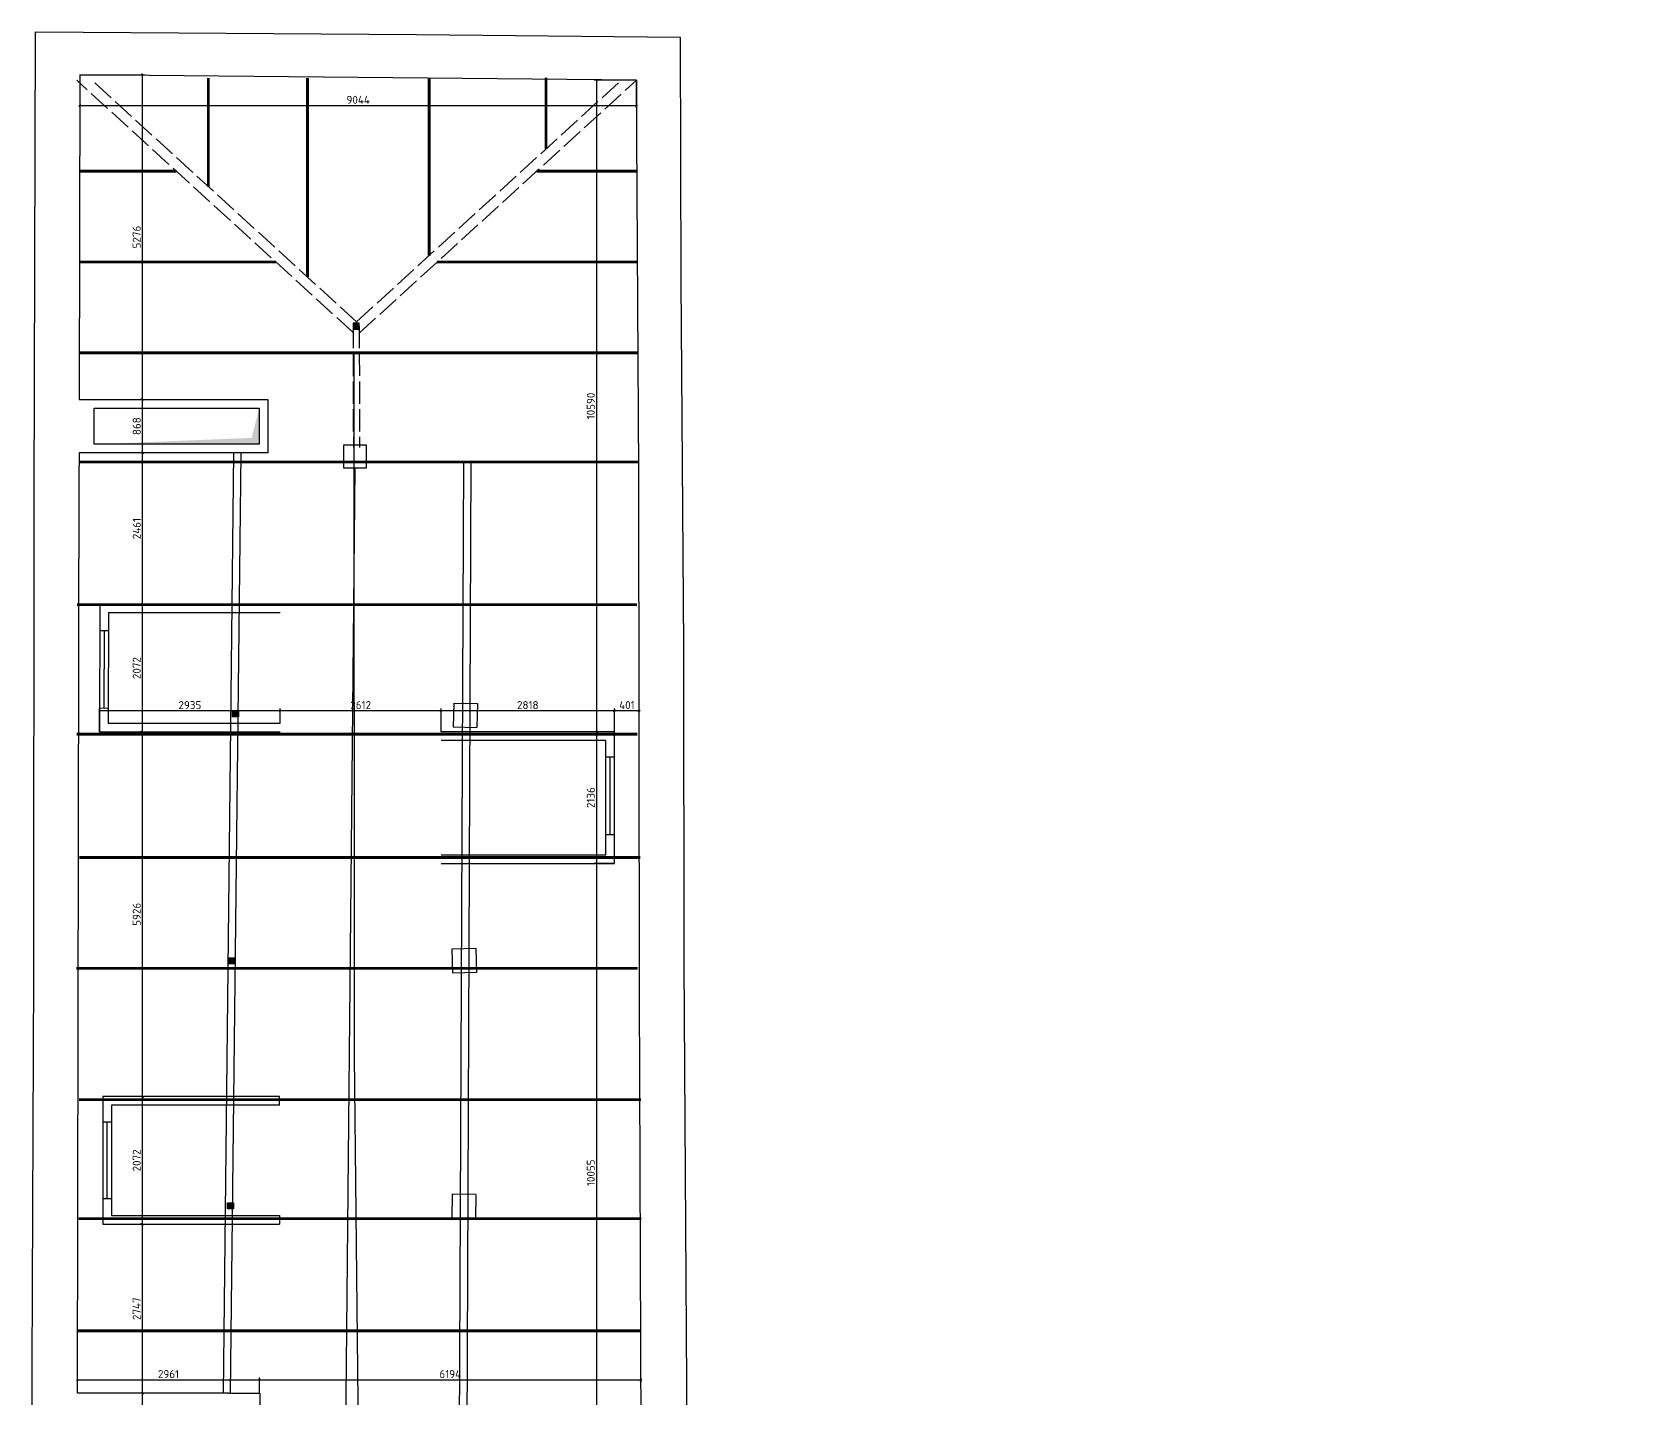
# Model space of a CAD drawing. Header units: millimetres. Extents: x 906648 to 969556, y 1626964 to 1670974.
# Drawn here: x 906648 to 932626, y 1648736 to 1670930 of the extents above; entities that cross this region are included whole.
import ezdxf

# ---------------------------------------------------------------- set-up
doc = ezdxf.new("R2010")
doc.units = ezdxf.units.MM
doc.linetypes.add('ACAD_ISO02W100', pattern=[15, 12, -3])
for name, color, linetype in [('Балки', 140, 'ACAD_ISO02W100'), ('Конек', 1, 'Continuous'), ('Контур', 7, 'Continuous'), ('Кровля', 98, 'Continuous'), ('Металл', 3, 'Continuous'), ('Рама', 121, 'Continuous'), ('Средний прогон', 76, 'Continuous'), ('Стропила', 124, 'Continuous'), ('Штриховка', 252, 'Continuous')]:
    doc.layers.add(name, color=color, linetype=linetype)
doc.layers.add('Размеры', color=224, linetype='Continuous', lineweight=15)
doc.styles.add('ISOCPEUR', font='isocpeur.ttf')
doc.dimstyles.new('GENPLAN 1000', dxfattribs={"dimscale": 10, "dimtxt": 13, "dimasz": 3, "dimexe": 4, "dimexo": 0, "dimgap": 3, "dimtad": 1, "dimdec": 0, "dimzin": 0, "dimtxsty": 'ISOCPEUR', "dimblk1": 'OBLIQUE', "dimblk2": 'OBLIQUE', "dimsah": 1, "dimcen": -1, "dimaunit": 1, "dimadec": 3, "dimazin": 0, "dimtfac": 0.75, "dimtdec": 0, "dimtix": 1, "dimtmove": 1, "dimatfit": 3, "dimfxl": 0, "dimtvp": 0.6, "dimarcsym": 0})

# ---------------------------------------------------------------- blocks, each defined once
blk = doc.blocks.new('_Oblique')
at = {"color": 0, "linetype": 'ByBlock', "lineweight": -2}
blk.add_line((-0.5, -0.5), (0.5, 0.5), dxfattribs=at)
blk = doc.blocks.new('*D132')
at = {"layer": 'Defpoints', "color": 0, "ltscale": 0.03}
for p in [(916470, 1670149), (915822, 1659559), (916112, 1659559)]:
    blk.add_point(p, dxfattribs=at)
at = {"layer": 'Размеры', "color": 0, "lineweight": -2, "ltscale": 0.03}
for p, q in [((916470, 1670149), (915782, 1670149)), ((915822, 1670149), (915822, 1659559)), ((916112, 1659559), (915782, 1659559))]:
    blk.add_line(p, q, dxfattribs=at)
at = {"layer": 'Размеры', "color": 0, "lineweight": -2, "ltscale": 0.03, "xscale": 30, "yscale": 30, "zscale": 30}
for p, rotation in [((915822, 1670149), 90), ((915822, 1659559), 270)]:
    blk.add_blockref('_Oblique', p, dxfattribs=dict(at, rotation=rotation))
at = {"layer": 'Размеры', "color": 0, "ltscale": 0.03, "insert": (915727, 1664854), "char_height": 130, "attachment_point": 5, "rotation": 90, "style": 'ISOCPEUR'}
blk.add_mtext('10590', dxfattribs=at)
blk = doc.blocks.new('*D133')
at = {"layer": 'Defpoints', "color": 0, "ltscale": 0.03}
for p in [(916112, 1659559), (915822, 1657423), (916112, 1657423)]:
    blk.add_point(p, dxfattribs=at)
at = {"layer": 'Размеры', "color": 0, "lineweight": -2, "ltscale": 0.03}
for p, q in [((916112, 1659559), (915782, 1659559)), ((915822, 1659559), (915822, 1657423)), ((916112, 1657423), (915782, 1657423))]:
    blk.add_line(p, q, dxfattribs=at)
at = {"layer": 'Размеры', "color": 0, "lineweight": -2, "ltscale": 0.03, "xscale": 30, "yscale": 30, "zscale": 30}
for p, rotation in [((915822, 1659559), 90), ((915822, 1657423), 270)]:
    blk.add_blockref('_Oblique', p, dxfattribs=dict(at, rotation=rotation))
at = {"layer": 'Размеры', "color": 0, "ltscale": 0.03, "insert": (915727, 1658491), "char_height": 130, "attachment_point": 5, "rotation": 90, "style": 'ISOCPEUR'}
blk.add_mtext('2136', dxfattribs=at)
blk = doc.blocks.new('*D134')
at = {"layer": 'Defpoints', "color": 0, "ltscale": 0.03}
for p in [(916112, 1657423), (915822, 1647368), (916564, 1647368)]:
    blk.add_point(p, dxfattribs=at)
at = {"layer": 'Размеры', "color": 0, "lineweight": -2, "ltscale": 0.03}
for p, q in [((916112, 1657423), (915782, 1657423)), ((915822, 1657423), (915822, 1647368)), ((916564, 1647368), (915782, 1647368))]:
    blk.add_line(p, q, dxfattribs=at)
at = {"layer": 'Размеры', "color": 0, "lineweight": -2, "ltscale": 0.03, "xscale": 30, "yscale": 30, "zscale": 30}
for p, rotation in [((915822, 1657423), 90), ((915822, 1647368), 270)]:
    blk.add_blockref('_Oblique', p, dxfattribs=dict(at, rotation=rotation))
at = {"layer": 'Размеры', "color": 0, "ltscale": 0.03, "insert": (915727, 1652396), "char_height": 130, "attachment_point": 5, "rotation": 90, "style": 'ISOCPEUR'}
blk.add_mtext('10055', dxfattribs=at)
blk = doc.blocks.new('*D143')
at = {"layer": 'Defpoints', "color": 0, "ltscale": 0.03}
for p in [(908445, 1648814), (908445, 1648814), (908445, 1648029)]:
    blk.add_point(p, dxfattribs=at)
at = {"layer": 'Размеры', "color": 0, "lineweight": -2, "ltscale": 0.03}
for p, q in [((908445, 1648814), (908405, 1648814)), ((908445, 1648029), (908445, 1648814)), ((908445, 1648029), (908485, 1648029))]:
    blk.add_line(p, q, dxfattribs=at)
at = {"layer": 'Размеры', "color": 0, "lineweight": -2, "ltscale": 0.03, "xscale": 30, "yscale": 30, "zscale": 30}
for p, rotation in [((908445, 1648814), 90), ((908445, 1648029), 270)]:
    blk.add_blockref('_Oblique', p, dxfattribs=dict(at, rotation=rotation))
at = {"layer": 'Размеры', "color": 0, "ltscale": 0.03, "insert": (908350, 1648421), "char_height": 130, "attachment_point": 5, "rotation": 90, "style": 'ISOCPEUR'}
blk.add_mtext('785', dxfattribs=at)
blk = doc.blocks.new('*D144')
at = {"layer": 'Defpoints', "color": 0, "ltscale": 0.03}
for p in [(908445, 1651561), (908445, 1651561), (908445, 1648814)]:
    blk.add_point(p, dxfattribs=at)
at = {"layer": 'Размеры', "color": 0, "lineweight": -2, "ltscale": 0.03}
for p, q in [((908445, 1651561), (908405, 1651561)), ((908445, 1648814), (908445, 1651561)), ((908445, 1648814), (908405, 1648814))]:
    blk.add_line(p, q, dxfattribs=at)
at = {"layer": 'Размеры', "color": 0, "lineweight": -2, "ltscale": 0.03, "xscale": 30, "yscale": 30, "zscale": 30}
for p, rotation in [((908445, 1651561), 90), ((908445, 1648814), 270)]:
    blk.add_blockref('_Oblique', p, dxfattribs=dict(at, rotation=rotation))
at = {"layer": 'Размеры', "color": 0, "ltscale": 0.03, "insert": (908350, 1650187), "char_height": 130, "attachment_point": 5, "rotation": 90, "style": 'ISOCPEUR'}
blk.add_mtext('2747', dxfattribs=at)
blk = doc.blocks.new('*D145')
at = {"layer": 'Defpoints', "color": 0, "ltscale": 0.03}
for p in [(908445, 1653633), (908445, 1653633), (908445, 1651561)]:
    blk.add_point(p, dxfattribs=at)
at = {"layer": 'Размеры', "color": 0, "lineweight": -2, "ltscale": 0.03}
for p, q in [((908445, 1653633), (908405, 1653633)), ((908445, 1651561), (908445, 1653633)), ((908445, 1651561), (908405, 1651561))]:
    blk.add_line(p, q, dxfattribs=at)
at = {"layer": 'Размеры', "color": 0, "lineweight": -2, "ltscale": 0.03, "xscale": 30, "yscale": 30, "zscale": 30}
for p, rotation in [((908445, 1653633), 90), ((908445, 1651561), 270)]:
    blk.add_blockref('_Oblique', p, dxfattribs=dict(at, rotation=rotation))
at = {"layer": 'Размеры', "color": 0, "ltscale": 0.03, "insert": (908350, 1652597), "char_height": 130, "attachment_point": 5, "rotation": 90, "style": 'ISOCPEUR'}
blk.add_mtext('2072', dxfattribs=at)
blk = doc.blocks.new('*D146')
at = {"layer": 'Defpoints', "color": 0, "ltscale": 0.03}
for p in [(908445, 1659559), (908445, 1659559), (908445, 1653633)]:
    blk.add_point(p, dxfattribs=at)
at = {"layer": 'Размеры', "color": 0, "lineweight": -2, "ltscale": 0.03}
for p, q in [((908445, 1659559), (908405, 1659559)), ((908445, 1653633), (908445, 1659559)), ((908445, 1653633), (908405, 1653633))]:
    blk.add_line(p, q, dxfattribs=at)
at = {"layer": 'Размеры', "color": 0, "lineweight": -2, "ltscale": 0.03, "xscale": 30, "yscale": 30, "zscale": 30}
for p, rotation in [((908445, 1659559), 90), ((908445, 1653633), 270)]:
    blk.add_blockref('_Oblique', p, dxfattribs=dict(at, rotation=rotation))
at = {"layer": 'Размеры', "color": 0, "ltscale": 0.03, "insert": (908350, 1656596), "char_height": 130, "attachment_point": 5, "rotation": 90, "style": 'ISOCPEUR'}
blk.add_mtext('5926', dxfattribs=at)
blk = doc.blocks.new('*D147')
at = {"layer": 'Defpoints', "color": 0, "ltscale": 0.03}
for p in [(908445, 1661631), (908445, 1661631), (908445, 1659559)]:
    blk.add_point(p, dxfattribs=at)
at = {"layer": 'Размеры', "color": 0, "lineweight": -2, "ltscale": 0.03}
for p, q in [((908445, 1661631), (908405, 1661631)), ((908445, 1659559), (908445, 1661631)), ((908445, 1659559), (908405, 1659559))]:
    blk.add_line(p, q, dxfattribs=at)
at = {"layer": 'Размеры', "color": 0, "lineweight": -2, "ltscale": 0.03, "xscale": 30, "yscale": 30, "zscale": 30}
for p, rotation in [((908445, 1661631), 90), ((908445, 1659559), 270)]:
    blk.add_blockref('_Oblique', p, dxfattribs=dict(at, rotation=rotation))
at = {"layer": 'Размеры', "color": 0, "ltscale": 0.03, "insert": (908350, 1660595), "char_height": 130, "attachment_point": 5, "rotation": 90, "style": 'ISOCPEUR'}
blk.add_mtext('2072', dxfattribs=at)
blk = doc.blocks.new('*D148')
at = {"layer": 'Defpoints', "color": 0, "ltscale": 0.03}
for p in [(908445, 1664092), (908445, 1664092), (908445, 1661631)]:
    blk.add_point(p, dxfattribs=at)
at = {"layer": 'Размеры', "color": 0, "lineweight": -2, "ltscale": 0.03}
for p, q in [((908445, 1664092), (908405, 1664092)), ((908445, 1661631), (908445, 1664092)), ((908445, 1661631), (908405, 1661631))]:
    blk.add_line(p, q, dxfattribs=at)
at = {"layer": 'Размеры', "color": 0, "lineweight": -2, "ltscale": 0.03, "xscale": 30, "yscale": 30, "zscale": 30}
for p, rotation in [((908445, 1664092), 90), ((908445, 1661631), 270)]:
    blk.add_blockref('_Oblique', p, dxfattribs=dict(at, rotation=rotation))
at = {"layer": 'Размеры', "color": 0, "ltscale": 0.03, "insert": (908350, 1662862), "char_height": 130, "attachment_point": 5, "rotation": 90, "style": 'ISOCPEUR'}
blk.add_mtext('2461', dxfattribs=at)
blk = doc.blocks.new('*D149')
at = {"layer": 'Defpoints', "color": 0, "ltscale": 0.03}
for p in [(908445, 1664960), (908445, 1664960), (908445, 1664092)]:
    blk.add_point(p, dxfattribs=at)
at = {"layer": 'Размеры', "color": 0, "lineweight": -2, "ltscale": 0.03}
for p, q in [((908445, 1664960), (908405, 1664960)), ((908445, 1664092), (908445, 1664960)), ((908445, 1664092), (908405, 1664092))]:
    blk.add_line(p, q, dxfattribs=at)
at = {"layer": 'Размеры', "color": 0, "lineweight": -2, "ltscale": 0.03, "xscale": 30, "yscale": 30, "zscale": 30}
for p, rotation in [((908445, 1664960), 90), ((908445, 1664092), 270)]:
    blk.add_blockref('_Oblique', p, dxfattribs=dict(at, rotation=rotation))
at = {"layer": 'Размеры', "color": 0, "ltscale": 0.03, "insert": (908350, 1664526), "char_height": 130, "attachment_point": 5, "rotation": 90, "style": 'ISOCPEUR'}
blk.add_mtext('868', dxfattribs=at)
blk = doc.blocks.new('*D150')
at = {"layer": 'Defpoints', "color": 0, "ltscale": 0.03}
for p in [(907426, 1670236), (908445, 1670236), (908445, 1664960)]:
    blk.add_point(p, dxfattribs=at)
at = {"layer": 'Размеры', "color": 0, "lineweight": -2, "ltscale": 0.03}
for p, q in [((907426, 1670236), (908485, 1670236)), ((908445, 1664960), (908445, 1670236)), ((908445, 1664960), (908405, 1664960))]:
    blk.add_line(p, q, dxfattribs=at)
at = {"layer": 'Размеры', "color": 0, "lineweight": -2, "ltscale": 0.03, "xscale": 30, "yscale": 30, "zscale": 30}
for p, rotation in [((908445, 1670236), 90), ((908445, 1664960), 270)]:
    blk.add_blockref('_Oblique', p, dxfattribs=dict(at, rotation=rotation))
at = {"layer": 'Размеры', "color": 0, "ltscale": 0.03, "insert": (908350, 1667598), "char_height": 130, "attachment_point": 5, "rotation": 90, "style": 'ISOCPEUR'}
blk.add_mtext('5276', dxfattribs=at)
blk = doc.blocks.new('*D151')
at = {"layer": 'Defpoints', "color": 0, "ltscale": 0.03}
for p in [(907426, 1670236), (916470, 1670149), (907426, 1669733)]:
    blk.add_point(p, dxfattribs=at)
at = {"layer": 'Размеры', "color": 0, "lineweight": -2, "ltscale": 0.03}
for p, q in [((907426, 1670236), (907426, 1669693)), ((916470, 1670149), (916470, 1669693)), ((916470, 1669733), (907426, 1669733))]:
    blk.add_line(p, q, dxfattribs=at)
at = {"layer": 'Размеры', "color": 0, "lineweight": -2, "ltscale": 0.03, "xscale": 30, "yscale": 30, "zscale": 30, "rotation": 180}
blk.add_blockref('_Oblique', (907426, 1669733), dxfattribs=at)
at = {"layer": 'Размеры', "color": 0, "lineweight": -2, "ltscale": 0.03, "xscale": 30, "yscale": 30, "zscale": 30}
blk.add_blockref('_Oblique', (916470, 1669733), dxfattribs=at)
at = {"layer": 'Размеры', "color": 0, "ltscale": 0.03, "insert": (911948, 1669828), "char_height": 130, "attachment_point": 5, "style": 'ISOCPEUR'}
blk.add_mtext('9044', dxfattribs=at)
blk = doc.blocks.new('*D152')
at = {"layer": 'Defpoints', "color": 0, "ltscale": 0.03}
for p in [(916112, 1659899), (916112, 1659557), (916513, 1659557)]:
    blk.add_point(p, dxfattribs=at)
at = {"layer": 'Размеры', "color": 0, "lineweight": -2, "ltscale": 0.03}
for p, q in [((916112, 1659557), (916112, 1659939)), ((916513, 1659557), (916513, 1659939)), ((916513, 1659899), (916112, 1659899))]:
    blk.add_line(p, q, dxfattribs=at)
at = {"layer": 'Размеры', "color": 0, "lineweight": -2, "ltscale": 0.03, "xscale": 30, "yscale": 30, "zscale": 30, "rotation": 180}
blk.add_blockref('_Oblique', (916112, 1659899), dxfattribs=at)
at = {"layer": 'Размеры', "color": 0, "lineweight": -2, "ltscale": 0.03, "xscale": 30, "yscale": 30, "zscale": 30}
blk.add_blockref('_Oblique', (916513, 1659899), dxfattribs=at)
at = {"layer": 'Размеры', "color": 0, "ltscale": 0.03, "insert": (916313, 1659994), "char_height": 130, "attachment_point": 5, "style": 'ISOCPEUR'}
blk.add_mtext('401', dxfattribs=at)
blk = doc.blocks.new('*D153')
at = {"layer": 'Defpoints', "color": 0, "ltscale": 0.03}
for p in [(913294, 1659899), (913294, 1659559), (916112, 1659557)]:
    blk.add_point(p, dxfattribs=at)
at = {"layer": 'Размеры', "color": 0, "lineweight": -2, "ltscale": 0.03}
for p, q in [((913294, 1659559), (913294, 1659939)), ((916112, 1659557), (916112, 1659939)), ((916112, 1659899), (913294, 1659899))]:
    blk.add_line(p, q, dxfattribs=at)
at = {"layer": 'Размеры', "color": 0, "lineweight": -2, "ltscale": 0.03, "xscale": 30, "yscale": 30, "zscale": 30, "rotation": 180}
blk.add_blockref('_Oblique', (913294, 1659899), dxfattribs=at)
at = {"layer": 'Размеры', "color": 0, "lineweight": -2, "ltscale": 0.03, "xscale": 30, "yscale": 30, "zscale": 30}
blk.add_blockref('_Oblique', (916112, 1659899), dxfattribs=at)
at = {"layer": 'Размеры', "color": 0, "ltscale": 0.03, "insert": (914703, 1659994), "char_height": 130, "attachment_point": 5, "style": 'ISOCPEUR'}
blk.add_mtext('2818', dxfattribs=at)
blk = doc.blocks.new('*D154')
at = {"layer": 'Defpoints', "color": 0, "ltscale": 0.03}
for p in [(910682, 1659899), (910682, 1659699), (913294, 1659559)]:
    blk.add_point(p, dxfattribs=at)
at = {"layer": 'Размеры', "color": 0, "lineweight": -2, "ltscale": 0.03}
for p, q in [((910682, 1659699), (910682, 1659939)), ((913294, 1659559), (913294, 1659939)), ((913294, 1659899), (910682, 1659899))]:
    blk.add_line(p, q, dxfattribs=at)
at = {"layer": 'Размеры', "color": 0, "lineweight": -2, "ltscale": 0.03, "xscale": 30, "yscale": 30, "zscale": 30, "rotation": 180}
blk.add_blockref('_Oblique', (910682, 1659899), dxfattribs=at)
at = {"layer": 'Размеры', "color": 0, "lineweight": -2, "ltscale": 0.03, "xscale": 30, "yscale": 30, "zscale": 30}
blk.add_blockref('_Oblique', (913294, 1659899), dxfattribs=at)
at = {"layer": 'Размеры', "color": 0, "ltscale": 0.03, "insert": (911988, 1659994), "char_height": 130, "attachment_point": 5, "style": 'ISOCPEUR'}
blk.add_mtext('2612', dxfattribs=at)
blk = doc.blocks.new('*D155')
at = {"layer": 'Defpoints', "color": 0, "ltscale": 0.03}
for p in [(907747, 1659899), (910682, 1659699), (907747, 1659559)]:
    blk.add_point(p, dxfattribs=at)
at = {"layer": 'Размеры', "color": 0, "lineweight": -2, "ltscale": 0.03}
for p, q in [((907747, 1659559), (907747, 1659939)), ((910682, 1659699), (910682, 1659939)), ((910682, 1659899), (907747, 1659899))]:
    blk.add_line(p, q, dxfattribs=at)
at = {"layer": 'Размеры', "color": 0, "lineweight": -2, "ltscale": 0.03, "xscale": 30, "yscale": 30, "zscale": 30, "rotation": 180}
blk.add_blockref('_Oblique', (907747, 1659899), dxfattribs=at)
at = {"layer": 'Размеры', "color": 0, "lineweight": -2, "ltscale": 0.03, "xscale": 30, "yscale": 30, "zscale": 30}
blk.add_blockref('_Oblique', (910682, 1659899), dxfattribs=at)
at = {"layer": 'Размеры', "color": 0, "ltscale": 0.03, "insert": (909214, 1659994), "char_height": 130, "attachment_point": 5, "style": 'ISOCPEUR'}
blk.add_mtext('2935', dxfattribs=at)
blk = doc.blocks.new('*D156')
at = {"layer": 'Defpoints', "color": 0, "ltscale": 0.03}
for p in [(910347, 1649030), (907386, 1648814), (910347, 1648814)]:
    blk.add_point(p, dxfattribs=at)
at = {"layer": 'Размеры', "color": 0, "lineweight": -2, "ltscale": 0.03}
for p, q in [((907386, 1648814), (907386, 1649070)), ((907386, 1649030), (910347, 1649030)), ((910347, 1648814), (910347, 1649070))]:
    blk.add_line(p, q, dxfattribs=at)
at = {"layer": 'Размеры', "color": 0, "lineweight": -2, "ltscale": 0.03, "xscale": 30, "yscale": 30, "zscale": 30, "rotation": 180}
blk.add_blockref('_Oblique', (907386, 1649030), dxfattribs=at)
at = {"layer": 'Размеры', "color": 0, "lineweight": -2, "ltscale": 0.03, "xscale": 30, "yscale": 30, "zscale": 30}
blk.add_blockref('_Oblique', (910347, 1649030), dxfattribs=at)
at = {"layer": 'Размеры', "color": 0, "ltscale": 0.03, "insert": (908867, 1649125), "char_height": 130, "attachment_point": 5, "style": 'ISOCPEUR'}
blk.add_mtext('2961', dxfattribs=at)
blk = doc.blocks.new('*D157')
at = {"layer": 'Defpoints', "color": 0, "ltscale": 0.03}
for p in [(916541, 1649054), (916541, 1649030), (910347, 1648814)]:
    blk.add_point(p, dxfattribs=at)
at = {"layer": 'Размеры', "color": 0, "lineweight": -2, "ltscale": 0.03}
for p, q in [((910347, 1648814), (910347, 1649070)), ((910347, 1649030), (916541, 1649030)), ((916541, 1649054), (916541, 1648990))]:
    blk.add_line(p, q, dxfattribs=at)
at = {"layer": 'Размеры', "color": 0, "lineweight": -2, "ltscale": 0.03, "xscale": 30, "yscale": 30, "zscale": 30, "rotation": 180}
blk.add_blockref('_Oblique', (910347, 1649030), dxfattribs=at)
at = {"layer": 'Размеры', "color": 0, "lineweight": -2, "ltscale": 0.03, "xscale": 30, "yscale": 30, "zscale": 30}
blk.add_blockref('_Oblique', (916541, 1649030), dxfattribs=at)
at = {"layer": 'Размеры', "color": 0, "ltscale": 0.03, "insert": (913444, 1649125), "char_height": 130, "attachment_point": 5, "style": 'ISOCPEUR'}
blk.add_mtext('6194', dxfattribs=at)

msp = doc.modelspace()

# ---------------------------------------------------------------- hatches: boundary and pattern name
at = {"layer": 'Металл', "ltscale": 0.03}
h = msp.add_hatch(color=256, dxfattribs=at)
h.dxf.hatch_style = 1
h.paths.add_polyline_path([(911964, 1666201.4), (911864, 1666201.4), (911864, 1666101.4), (911964, 1666101.4)])
h = msp.add_hatch(color=256, dxfattribs=at)
h.dxf.hatch_style = 1
h.paths.add_polyline_path([(909904.8, 1659906.1), (910004.8, 1659906.1), (910004.8, 1659806.1), (909904.8, 1659806.1)])
h = msp.add_hatch(color=256, dxfattribs=at)
h.dxf.hatch_style = 1
h.paths.add_polyline_path([(909837, 1655889.6), (909937, 1655889.6), (909937, 1655789.6), (909837, 1655789.6)])
h = msp.add_hatch(color=256, dxfattribs=at)
h.dxf.hatch_style = 1
h.paths.add_polyline_path([(909822.7, 1651908.9), (909922.7, 1651908.9), (909922.7, 1651808.9), (909822.7, 1651808.9)])

# ---------------------------------------------------------------- linework, layer by layer
at = {"layer": 'Балки', "color": 3, "ltscale": 30}
for p, q in [((911865.2, 1666048.5), (907375.2, 1670147)), ((911921.3, 1666220.8), (907619.9, 1670147)), ((911921.3, 1666220.8), (916224.8, 1670149)), ((911965.5, 1666037.7), (916469.7, 1670149.1)), ((911865, 1666150.9), (911869.4, 1664179.1)), ((911965.2, 1666151.2), (911970.3, 1664179.1))]:
    msp.add_line(p, q, dxfattribs=at)
at = {"layer": 'Конек', "ltscale": 0.03}
msp.add_line((911895.5, 1663851.1), (911660.7, 1639932.6), dxfattribs=at)
at = {"layer": 'Контур', "ltscale": 15}
for p, q in [((907425.9, 1670236.3), (907417.2, 1664960)), ((916469.7, 1670149.1), (907425.9, 1670236.3)), ((916506.3, 1663795.2), (916469.7, 1670149.1)), ((907386.2, 1648813.6), (907415.4, 1663883.4)), ((907415.8, 1664092), (907415.4, 1663883.4)), ((916520, 1655319), (916506.3, 1663795.2)), ((907751, 1661205), (907891, 1661204.7)), ((907747.9, 1659947), (907887.9, 1659946.7)), ((913502.5, 1660028), (913492.7, 1659640.6)), ((913502.5, 1660028), (913883.7, 1660018.3)), ((913883.7, 1660018.3), (913873.9, 1659630.9)), ((913492.7, 1659640.6), (913873.9, 1659630.9)), ((916112, 1659148), (915972, 1659148)), ((916112, 1657887), (915972, 1657887)), ((913856.6, 1656042), (913466.5, 1656027.2)), ((913466.5, 1656027.2), (913481.3, 1655636.3)), ((913856.6, 1656042), (913871.4, 1655651.1)), ((913871.4, 1655651.1), (913481.3, 1655636.3)), ((916546.8, 1647368.5), (916520, 1655319)), ((910667, 1653493), (910667, 1653633)), ((907801, 1653223), (907941, 1653223)), ((907801, 1651977), (907941, 1651977)), ((913472.2, 1652045.7), (913467.6, 1651653)), ((913857.7, 1652041.2), (913472.2, 1652045.7)), ((913857.7, 1652041.2), (913853.2, 1651648.5)), ((910667, 1651701), (910667, 1651561)), ((913853.2, 1651648.5), (913467.6, 1651653)), ((909840.9, 1648813.6), (907386.2, 1648813.6)), ((909840.9, 1648813.6), (910347.5, 1648813.6)), ((910347.5, 1648813.6), (910347.5, 1648029))]:
    msp.add_line(p, q, dxfattribs=at)
at = {"layer": 'Контур', "ltscale": 0.03}
for p, q in [((907417.2, 1664960), (910480, 1664960)), ((910480, 1664960), (910480, 1664092)), ((910480, 1664092), (907415.8, 1664092))]:
    msp.add_line(p, q, dxfattribs=at)
for points in [[(906769.6, 1647974.1), (906648.5, 1647973.9), (906678.8, 1655622.4), (906686.1, 1663367.9), (906706.6, 1670930.3), (912895.4, 1670891.7), (917180, 1670844.1), (917186.8, 1666883.9), (917232.8, 1660953.6), (917238.8, 1655802.3), (917285.1, 1648112.7), (924625.6, 1648102.1), (924664.2, 1640788.4), (937991.8, 1640788.1)], [(910682, 1661631), (907752, 1661631), (907747, 1659559), (910682, 1659559)], [(910682, 1661491), (907891.7, 1661491), (907887.3, 1659699), (910682, 1659699)], [(913294, 1657423), (916112, 1657423), (916112, 1659559), (913294, 1659559)], [(913294, 1657563), (915972, 1657563), (915972, 1659419), (913294, 1659419)], [(910667, 1653633), (907801, 1653633), (907801, 1651561), (910667, 1651561)], [(910667, 1653493), (907941, 1653493), (907941, 1651701), (910667, 1651701)]]:
    msp.add_lwpolyline(points, dxfattribs=at)
for points in [[(910340, 1664232), (907656, 1664232), (907656, 1664820), (910340, 1664820)], [(912082.5, 1664216), (911708.5, 1664216), (911708.5, 1663851.1), (912082.5, 1663851.1)]]:
    msp.add_lwpolyline(points, close=True, dxfattribs=at)
at = {"layer": 'Кровля', "ltscale": 0.03}
for p, q in [((911878, 1665719), (911880, 1654289)), ((911880, 1654289), (912034.8, 1639817.7))]:
    msp.add_line(p, q, dxfattribs=at)
at = {"layer": 'Металл', "ltscale": 0.03}
for points in [[(911864, 1666201.4), (911864, 1666101.4), (911964, 1666101.4), (911964, 1666201.4)], [(910004.8, 1659906.1), (910004.8, 1659806.1), (909904.8, 1659806.1), (909904.8, 1659906.1)], [(909937, 1655889.6), (909937, 1655789.6), (909837, 1655789.6), (909837, 1655889.6)], [(909922.7, 1651908.9), (909922.7, 1651808.9), (909822.7, 1651808.9), (909822.7, 1651908.9)]]:
    msp.add_lwpolyline(points, close=True, dxfattribs=at)
at = {"layer": 'Рама', "ltscale": 0.03}
for p, q in [((907821, 1661204.8), (907817.9, 1659946.8)), ((916042, 1657887), (916042, 1659148)), ((907871, 1651977), (907871, 1653223))]:
    msp.add_line(p, q, dxfattribs=at)
at = {"layer": 'Средний прогон', "ltscale": 30}
for p, q in [((909759.3, 1648813.6), (909929.6, 1664092)), ((909874.5, 1648813.6), (910044.9, 1664092)), ((913560.6, 1639909.9), (913664.1, 1663944.4)), ((913680.6, 1639908.9), (913784.1, 1663944.4))]:
    msp.add_line(p, q, dxfattribs=at)
at = {"layer": 'Стропила', "ltscale": 30, "const_width": 45}
for points in [[(909512.7, 1668419.3), (909512.7, 1670184.4)], [(911123.8, 1666948.7), (911123.8, 1670184.8)], [(913101.3, 1667297.9), (913101.3, 1670185.2)], [(914998.3, 1669029.5), (914998.3, 1670185.7)], [(907423.3, 1668668.9), (908994.5, 1668668.9)], [(914848.1, 1668668.9), (916478.2, 1668668.9)], [(907420.9, 1667192.7), (910611.6, 1667192.7)], [(913230.9, 1667192.7), (916486.7, 1667192.7)], [(907418.4, 1665716.6), (916495.3, 1665716.6)], [(907415.5, 1663944.4), (916505.5, 1663944.4)], [(907379.7, 1661625.1), (916477.8, 1661625.1)], [(907375.6, 1659521.8), (916481.2, 1659521.8)], [(907419.5, 1657518.6), (916531.9, 1657518.6)], [(907367.8, 1655716), (916487.4, 1655716)], [(907411.6, 1653581.8), (916541, 1653581.8)], [(907407.9, 1651651.3), (916547.6, 1651651.3)], [(907388.1, 1649827.2), (916538.5, 1649827.2)]]:
    msp.add_lwpolyline(points, dxfattribs=at)
at = {"layer": 'Штриховка'}
msp.add_solid([(910340, 1664820), (910340, 1664232), (910218, 1664335.4), (907656, 1664232)], dxfattribs=at)
msp.add_solid([(910340, 1664820), (910340, 1664232), (910218, 1664335.4), (907656, 1664232)], dxfattribs=at)

# ---------------------------------------------------------------- dimensions: what is measured, and where the dimension line sits
at = {"layer": 'Размеры', "ltscale": 0.03}
for base, p1, p2, picture, middle in [((907425.9, 1669733.5), (916469.7, 1670149.1), (907425.9, 1670236.3), '*D151', (911947.8, 1669828.5)), ((907747, 1659899.1), (910682, 1659699), (907747, 1659559), '*D155', (909214.5, 1659994.1)), ((910682, 1659899.1), (913294, 1659559), (910682, 1659699), '*D154', (911988, 1659994.1)), ((913294, 1659899.1), (916112, 1659557.1), (913294, 1659559), '*D153', (914703, 1659994.1)), ((916112, 1659899.1), (916513.2, 1659557.1), (916112, 1659557.1), '*D152', (916312.6, 1659994.1)), ((910347.5, 1649029.6), (907386.2, 1648813.6), (910347.5, 1648813.6), '*D156', (908866.8, 1649124.6)), ((916541.1, 1649029.6), (910347.5, 1648813.6), (916541.1, 1649053.9), '*D157', (913444.3, 1649124.6))]:
    dim = msp.add_linear_dim(base=base, p1=p1, p2=p2, dimstyle='GENPLAN 1000', dxfattribs=at)
    dim.commit()
    dim.dimension.update_dxf_attribs({"geometry": picture, "text_midpoint": middle})
for base, p1, p2, picture, middle in [((908444.7, 1670236.3), (908445.1, 1664960), (907425.9, 1670236.3), '*D150', (908349.7, 1667598.2)), ((915822.4, 1659559), (916469.7, 1670149.1), (916112, 1659559), '*D132', (915727.4, 1664854)), ((908444.7, 1664960), (908444.7, 1664092), (908445.1, 1664960), '*D149', (908349.7, 1664526)), ((908444.7, 1664092), (908444.7, 1661631), (908444.7, 1664092), '*D148', (908349.7, 1662861.5)), ((908444.7, 1661631), (908444.7, 1659559), (908444.7, 1661631), '*D147', (908349.7, 1660595)), ((908444.7, 1659559), (908444.7, 1653633), (908444.7, 1659559), '*D146', (908349.7, 1656596)), ((915822.4, 1657423), (916112, 1659559), (916112, 1657423), '*D133', (915727.4, 1658491)), ((915822.3581, 1647368.4976), (916112, 1657423), (916564.4356, 1647368.4976), '*D134', (915727.3581, 1652395.7488)), ((908444.7, 1653633), (908444.7, 1651561), (908444.7, 1653633), '*D145', (908349.7, 1652597)), ((908444.7, 1651561), (908444.7, 1648813.6), (908444.7, 1651561), '*D144', (908349.7, 1650187.3)), ((908444.7, 1648813.6), (908444.7, 1648029), (908444.7, 1648813.6), '*D143', (908349.7, 1648421.3))]:
    dim = msp.add_linear_dim(base=base, p1=p1, p2=p2, angle=90, dimstyle='GENPLAN 1000', dxfattribs=at)
    dim.commit()
    dim.dimension.update_dxf_attribs({"geometry": picture, "text_midpoint": middle})

doc.saveas('drawing.dxf')
